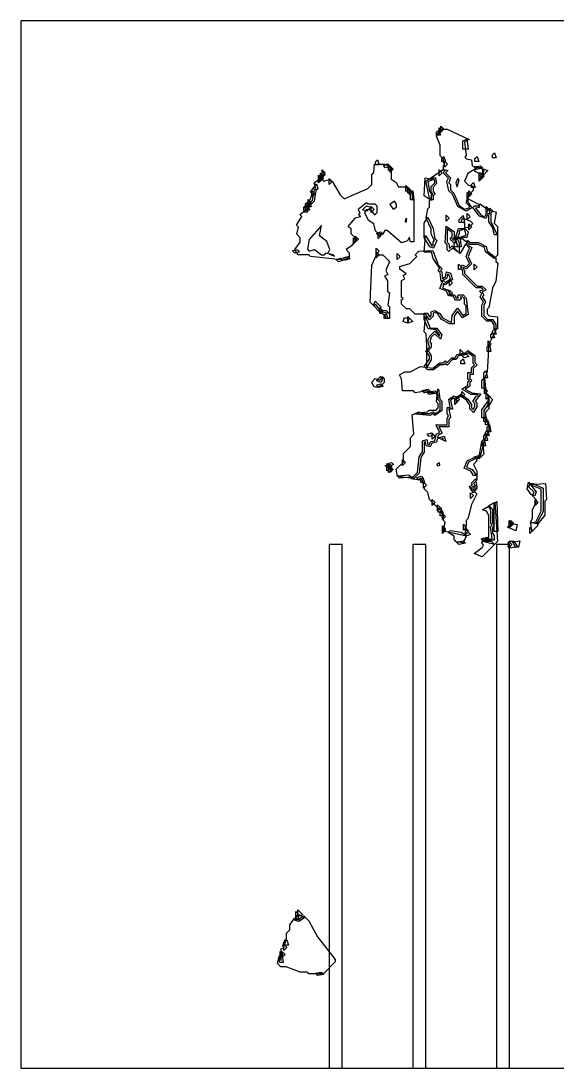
# Model space of a CAD drawing. Header units: millimetres. Extents: x 0 to 289, y 0 to 289.
# Drawn here: x 0 to 147.9, y 0 to 289.1 of the extents above; entities that cross this region are included whole.
import ezdxf

# ---------------------------------------------------------------- set-up
doc = ezdxf.new("R2010")
doc.units = ezdxf.units.MM
for name, color, linetype in [('CUT_OUTLINE', 5, 'Continuous'), ('CUT_SLOT', 1, 'Continuous'), ('ENG_D', 3, 'Continuous'), ('ENG_K', 2, 'Continuous'), ('ENG_L', 4, 'Continuous')]:
    doc.layers.add(name, color=color, linetype=linetype)

msp = doc.modelspace()

# ---------------------------------------------------------------- linework, layer by layer
at = {"layer": 'CUT_OUTLINE'}
msp.add_lwpolyline([(0, 0), (289.14, 0), (289.14, 289.14), (0, 289.14), (0, 0)], close=True, dxfattribs=at)
at = {"layer": 'CUT_SLOT'}
for points in [[(85.05, 0), (88.62, 0), (88.62, 144.57), (85.05, 144.57), (85.05, 0)], [(108.15, 0), (111.71, 0), (111.71, 144.57), (108.15, 144.57), (108.15, 0)], [(108.15, 0), (111.71, 0), (111.71, 144.57), (108.15, 144.57), (108.15, 0)], [(131.24, 0), (134.8, 0), (134.8, 144.57), (131.24, 144.57), (131.24, 0)], [(131.24, 0), (134.8, 0), (134.8, 144.57), (131.24, 144.57), (131.24, 0)]]:
    msp.add_lwpolyline(points, close=True, dxfattribs=at)
at = {"layer": 'ENG_D'}
for points in [[(115.28, 258.98), (115.75, 257.57), (114.69, 257.57), (114.69, 258.4), (115.28, 258.98)], [(115.41, 257.95), (115.41, 259.6), (116.24, 258.78), (115.41, 257.95)], [(116.72, 259.26), (115.9, 258.44), (115.9, 260.08), (116.72, 259.26)], [(123.09, 256.45), (123.39, 253.72), (121.92, 253.72), (121.92, 256.06), (123.09, 256.45)], [(116.72, 251.75), (117.19, 250.34), (116.14, 250.34), (116.14, 251.17), (116.72, 251.75)], [(98.88, 249.38), (97.82, 249.38), (97.82, 250.2), (98.41, 250.79), (98.88, 249.38)], [(100.03, 249.24), (101.26, 249.66), (101.88, 249.03), (100.65, 248.62), (100.03, 249.24)], [(101.44, 249.48), (102.26, 248.66), (101.44, 247.83), (101.44, 249.48)], [(102.74, 248.18), (101.92, 247.35), (101.92, 249), (102.74, 248.18)], [(116.86, 250.44), (117.68, 249.62), (116.86, 248.8), (116.86, 250.44)], [(126.82, 249.16), (127.47, 248.51), (125.7, 248.16), (125.04, 248.81), (126.82, 249.16)], [(82.16, 246.11), (82.99, 245.28), (82.16, 244.46), (82.16, 246.11)], [(82.64, 244.94), (82.64, 246.59), (83.47, 245.77), (82.64, 244.94)], [(83.13, 247.55), (83.95, 246.73), (83.13, 245.91), (83.13, 247.55)], [(112.74, 199.1), (112.27, 200.98), (112.81, 202.06), (114.21, 203.46), (115.55, 202.12), (115.63, 202.36), (114.56, 203.85), (112.35, 204.1), (111.32, 206.69), (111.32, 208.42), (112.18, 208.42), (112.81, 207.36), (113.25, 207.8), (113.25, 208.83), (114.24, 209.16), (115.59, 208.35), (116.31, 207.16), (118.83, 205.9), (119.04, 207.79), (120.47, 209.79), (121.98, 207.77), (122.88, 208.31), (122.88, 210.49), (122.4, 210.97), (122.4, 212.42), (121.84, 212.98), (121.2, 212.85), (121.54, 212.52), (121.06, 212.03), (119.84, 212.03), (119.35, 213.03), (117.82, 213.33), (117.93, 213.45), (117.41, 214.5), (115.58, 215.28), (116.54, 217.52), (117.13, 216.93), (118.5, 217.91), (118.11, 219.07), (117.76, 219.19), (117.56, 218.15), (115.94, 217.18), (115.67, 219.63), (115.07, 220.23), (115.59, 220.74), (113.74, 223.5), (113.3, 225.29), (111.3, 225.29), (111.61, 229.92), (113.35, 227.02), (113.73, 227.15), (113.73, 228.04), (114.16, 228.47), (113.25, 230.29), (113.25, 231.73), (111.79, 234.65), (112.3, 237.21), (112.76, 237.67), (112.76, 239.56), (113.67, 241.38), (113.25, 241.81), (113.25, 243.46), (114.21, 244.42), (114.21, 245.14), (113.01, 245.73), (116.58, 248.2), (117.79, 247.8), (117.2, 247.21), (118.58, 245.83), (118.1, 244.39), (118.55, 243.94), (118.55, 242.49), (119.47, 241.57), (120.91, 238.21), (122.44, 237.12), (123.66, 237.52), (123.81, 237.99), (122.85, 238.95), (123.22, 240.08), (126.5, 238.45), (126.5, 237.62), (125.48, 237.41), (126.89, 235.6), (127.72, 235.18), (128.23, 235.35), (128.51, 236.19), (129.63, 235.82), (129.63, 233.78), (131.56, 229.92), (131.56, 224.46), (130.61, 223.52), (128.21, 225.39), (127.97, 226.57), (126.2, 227.45), (123.76, 227.45), (121.18, 229.47), (122.84, 230.02), (122.4, 231.76), (122.4, 231.62), (120.96, 231.14), (120.96, 230.28), (119.57, 227.78), (118.45, 228.9), (119.03, 229.48), (119.03, 230.7), (117.61, 231.72), (117.58, 231.69), (117.58, 228.04), (118.05, 227.57), (118.23, 226.28), (119.03, 227.07), (121.06, 225.04), (121.3, 225.04), (122.8, 227.54), (124.39, 226.59), (123.39, 224.09), (124.38, 222.11), (122.93, 220.66), (122.06, 221.09), (121.95, 220.77), (122.4, 220.33), (122.4, 219.36), (125.87, 215.89), (127.32, 215.89), (128.35, 214.86), (127.3, 214.34), (127.75, 213.43), (127.29, 212.97), (128.22, 211.57), (127.7, 210.53), (127.7, 207.8), (128.77, 206.73), (130.25, 206.73), (131.08, 205.35), (131.08, 203.78), (129.14, 199.92), (128.66, 192.22), (127.7, 189.82), (127.7, 188), (129.15, 185.1), (129.15, 183.52), (127.7, 181.59), (127.7, 179.81), (129.15, 177.4), (129.15, 175.82), (128.17, 174.34), (126.7, 168.98), (123.55, 167.29), (122.96, 165.9), (124.49, 165.24), (125.77, 163.44), (125.77, 162.3), (124.91, 161.43), (125.46, 160.89), (124.33, 160.32), (124.33, 160.09), (125.83, 158.59), (124.32, 155.57), (123.34, 151.67), (122.88, 151.22), (122.88, 149.77), (122.5, 149.39), (123.43, 148.46), (122.52, 146.95), (116.58, 148.24), (117.08, 150.75), (116.62, 151.22), (116.62, 152.22), (115.7, 154.06), (112.79, 156.97), (112.3, 158.9), (111.34, 159.87), (110.85, 162.28), (110.31, 162.83), (109.42, 162.39), (107.7, 162.73), (109.4, 164.44), (109.88, 168.75), (110.84, 170.18), (110.84, 173.17), (111.98, 173.56), (112.25, 172.22), (112.64, 172.09), (113.08, 172.97), (114.25, 173.21), (114.72, 175.09), (115.57, 175.52), (114.54, 177.58), (117.58, 177.58), (117.58, 179.32), (118.01, 180.18), (117.58, 180.61), (117.58, 182.4), (118.49, 182.4), (118.04, 184.68), (119.55, 185.59), (119.97, 185.17), (121.45, 186.06), (123.3, 184.74), (124.33, 183.19), (124.33, 182.26), (124.76, 181.82), (125.29, 182.7), (125.29, 183.5), (124.75, 184.05), (125.61, 185.49), (126.19, 185.68), (126.08, 186.01), (124.27, 186.01), (121.7, 187.44), (123.36, 188.55), (123.36, 189.48), (123.75, 189.87), (123.36, 190.25), (123.36, 192.03), (124.33, 192.03), (124.33, 193.34), (125.19, 194.2), (124.81, 194.59), (124.81, 196.49), (123.39, 197.5), (122.98, 197.09), (122.02, 197.09), (122.17, 196.95), (120.64, 196.64), (120.14, 195.65), (119.13, 195.65), (117.58, 194.1), (117.1, 194.59), (116.72, 194.2), (115.73, 194.2), (113.81, 192.76), (112.18, 192.76), (111.24, 193.7), (112.76, 195.73), (112.76, 196.54), (111.73, 198.09), (112.74, 199.1)], [(113.25, 239.53), (111.31, 240.82), (111.57, 245.82), (113.74, 245.38), (112.31, 244.67), (112.75, 242.03), (113.25, 241.53), (113.25, 239.53)], [(127.91, 246.84), (126.5, 245.43), (126.5, 247.31), (127.91, 246.84)], [(127.46, 246.39), (127.46, 248.27), (128.87, 247.8), (127.46, 246.39)], [(80.94, 239.39), (79.99, 238.44), (79.47, 238.96), (80.43, 241.37), (79.92, 241.88), (81.52, 244.12), (81.96, 242.81), (81.42, 242.28), (80.94, 239.39)], [(85.88, 244.8), (85.05, 243.98), (85.05, 245.63), (85.88, 244.8)], [(106.26, 243.7), (107.08, 242.87), (106.26, 242.05), (106.26, 243.7)], [(107.56, 242.39), (106.74, 241.57), (106.74, 243.22), (107.56, 242.39)], [(124.92, 244.53), (125.39, 243.12), (124.33, 243.12), (124.33, 243.94), (124.92, 244.53)], [(107.22, 241.09), (107.22, 242.73), (108.04, 241.91), (107.22, 241.09)], [(107.46, 241.53), (108.11, 242.18), (108.46, 239.74), (107.46, 239.74), (107.46, 241.53)], [(123.95, 240.95), (123.12, 240.12), (123.12, 241.77), (123.95, 240.95)], [(123.61, 242.25), (124.43, 241.43), (123.61, 240.61), (123.61, 242.25)], [(79.61, 236.85), (78.55, 236.85), (78.55, 237.67), (79.14, 238.26), (79.61, 236.85)], [(79.03, 237.81), (79.03, 238.64), (79.62, 239.22), (80.09, 237.81), (79.03, 237.81)], [(96.58, 237.68), (95.48, 236.58), (94.25, 236.99), (95.35, 238.09), (96.58, 237.68)], [(129.25, 237.09), (128.42, 236.27), (128.42, 237.91), (129.25, 237.09)], [(129.39, 235.79), (129.39, 237.43), (130.21, 236.61), (129.39, 235.79)], [(122.4, 231.99), (123.73, 232.25), (124.71, 233.24), (124.19, 233.75), (121.98, 234.64), (121.47, 234.14), (121.63, 233.67), (122.4, 233.41), (122.4, 231.99)], [(91.8, 229.24), (92.62, 228.42), (91.8, 227.6), (91.8, 229.24)], [(92.28, 228.08), (92.28, 229.72), (93.11, 228.9), (92.28, 228.08)], [(99.96, 230.24), (98.72, 229.83), (98.1, 230.45), (99.34, 230.86), (99.96, 230.24)], [(121.16, 229.46), (121.47, 226.73), (120.53, 226.73), (119.94, 229.06), (121.16, 229.46)], [(76.2, 226.04), (76.83, 225.42), (75.59, 225.01), (74.97, 225.63), (76.2, 226.04)], [(120.57, 226.73), (119.51, 226.73), (119.51, 227.55), (120.1, 228.14), (120.57, 226.73)], [(87.02, 223.22), (88.25, 223.63), (88.87, 223.01), (87.64, 222.6), (87.02, 223.22)], [(89.57, 223.08), (88.95, 223.7), (90.18, 224.12), (90.8, 223.49), (89.57, 223.08)], [(98.07, 225.39), (98.89, 224.56), (98.07, 223.74), (98.07, 225.39)], [(125.05, 222.01), (125.87, 221.19), (125.05, 220.37), (125.05, 222.01)], [(97.31, 210.52), (97.72, 211.76), (99.3, 210.17), (98.89, 208.94), (97.31, 210.52)], [(99.85, 209.14), (99.03, 208.32), (99.03, 209.96), (99.85, 209.14)], [(100.52, 207.78), (99.12, 208.61), (99.65, 209.14), (100.82, 209.14), (101.68, 208.28), (101.68, 206.97), (100.78, 206.97), (100.52, 207.78)], [(106.74, 207.56), (108.15, 206.15), (106.74, 205.68), (106.74, 207.56)], [(122.95, 197.13), (123.57, 196.51), (122.34, 196.1), (121.71, 196.72), (122.95, 197.13)], [(122.02, 195.85), (122.49, 194.44), (121.44, 194.44), (121.44, 195.27), (122.02, 195.85)], [(99.42, 189.32), (98.1, 189.76), (99.27, 190.93), (99.79, 190.41), (99.42, 189.32)], [(98.1, 188.53), (99.34, 188.94), (99.96, 188.32), (98.72, 187.9), (98.1, 188.53)], [(115.17, 183.5), (114.68, 184), (115.06, 187.46), (115.24, 187.46), (115.64, 184.68), (116.14, 184.18), (116.14, 181.55), (114.18, 180.15), (113.68, 180.66), (112.81, 180.22), (108.91, 180.58), (108.91, 180.82), (112.17, 181.18), (112.66, 181.67), (114.59, 181.67), (115.17, 182.26), (115.17, 183.5)], [(112.36, 187.48), (113.01, 186.83), (111.24, 186.47), (110.59, 187.12), (112.36, 187.48)], [(114.96, 186.32), (112.68, 186), (112.01, 186.66), (114.29, 186.99), (114.96, 186.32)], [(121.68, 185.19), (121.68, 186.83), (122.5, 186.01), (121.68, 185.19)], [(112.7, 174.41), (112.08, 175.03), (113.31, 175.44), (113.93, 174.82), (112.7, 174.41)], [(114.31, 174.45), (113.49, 173.62), (113.49, 175.27), (114.31, 174.45)], [(116.31, 173.89), (116.51, 173.69), (116.55, 173.81), (116.31, 173.89)], [(105.29, 168.04), (106.12, 167.22), (105.29, 166.39), (105.29, 168.04)], [(100.96, 166.59), (101.78, 165.77), (100.96, 164.95), (100.96, 166.59)], [(101.61, 166.22), (100.99, 166.84), (102.23, 167.25), (102.85, 166.63), (101.61, 166.22)], [(102.26, 165.29), (101.44, 164.47), (101.44, 166.11), (102.26, 165.29)], [(114.85, 166.29), (115.61, 166.44), (115.49, 167.08), (114.74, 166.63), (114.85, 166.29)], [(104.48, 162.87), (103.8, 163.56), (107.07, 163.85), (107.76, 163.17), (104.48, 162.87)], [(125.05, 160.81), (125.87, 159.99), (125.05, 159.17), (125.05, 160.81)], [(141.25, 161.43), (144.09, 160.14), (144.09, 153.66), (142.29, 150.32), (140.6, 150.66), (141.2, 151.85), (141.2, 154.26), (142.16, 156.19), (142.16, 157), (141.14, 158.01), (141.62, 158.98), (140.2, 160.41), (140.54, 161.43), (141.25, 161.43)], [(130.81, 156.3), (131.56, 145.44), (130.66, 144.54), (127.48, 145.41), (128.67, 146.6), (129.23, 146.03), (130.08, 146.21), (129.61, 149.47), (130.01, 149.87), (129.63, 150.25), (129.63, 154.15), (129.07, 155.26), (130.81, 156.3)], [(134.69, 149.05), (134.69, 150.69), (135.51, 149.87), (134.69, 149.05)], [(135.99, 150.35), (135.17, 149.53), (135.17, 151.17), (135.99, 150.35)], [(122.65, 144.9), (120.88, 144.55), (120.23, 145.2), (122, 145.55), (122.65, 144.9)], [(134.35, 144.09), (134.83, 144.57), (134.35, 145.05), (134.83, 145.53), (136.03, 145.53), (137.01, 143.9), (134.85, 143.59), (134.35, 144.09)], [(78.29, 41.44), (76.65, 40.46), (75.54, 40.83), (76.54, 42.5), (78.29, 41.44)], [(73.35, 35.38), (73.82, 33.97), (72.77, 33.97), (72.77, 34.8), (73.35, 35.38)], [(72.04, 30.5), (72.04, 32.15), (72.87, 31.32), (72.04, 30.5)], [(73.35, 33.25), (72.53, 32.43), (72.53, 34.07), (73.35, 33.25)], [(72.32, 29.15), (71.32, 29.15), (71.32, 30.94), (71.97, 31.59), (72.32, 29.15)], [(81.84, 25.52), (81.19, 26.17), (82.97, 26.52), (83.62, 25.87), (81.84, 25.52)]]:
    msp.add_lwpolyline(points, close=True, dxfattribs=at)
at = {"layer": 'ENG_K'}
for points in [[(125.29, 250.34), (125.29, 251.17), (125.88, 251.75), (126.35, 250.34), (125.29, 250.34)], [(130.11, 251.31), (130.11, 252.13), (130.7, 252.72), (131.17, 251.31), (130.11, 251.31)], [(82.64, 245.43), (82.64, 247.07), (83.47, 246.25), (82.64, 245.43)], [(115.41, 248.03), (116.24, 247.21), (115.41, 246.39), (115.41, 248.03)], [(126.5, 244.94), (126.5, 246.59), (127.32, 245.77), (126.5, 244.94)], [(127.8, 246.25), (126.98, 245.43), (126.98, 247.07), (127.8, 246.25)], [(80.24, 240.61), (80.24, 242.25), (81.06, 241.43), (80.24, 240.61)], [(79.08, 236.37), (78.07, 236.37), (78.07, 237.67), (78.7, 238.3), (79.08, 236.37)], [(79.61, 237.81), (78.55, 237.81), (78.55, 238.64), (79.14, 239.22), (79.61, 237.81)], [(79.27, 239.84), (80.09, 239.02), (79.27, 238.2), (79.27, 239.84)], [(124.43, 232.27), (123.61, 231.45), (123.61, 233.1), (124.43, 232.27)], [(99.37, 229.86), (98.55, 229.04), (98.55, 230.69), (99.37, 229.86)], [(127.12, 215.41), (125.67, 215.41), (121.92, 219.16), (121.92, 220.13), (121.4, 220.64), (121.78, 221.77), (122.84, 221.24), (123.79, 222.2), (122.86, 224.07), (123.81, 226.43), (122.85, 227.39), (123.26, 228.62), (123.95, 227.94), (126.31, 227.94), (128.4, 226.89), (128.64, 225.66), (131.08, 223.71), (131.08, 222.74), (131.57, 222.24), (131.07, 217.27), (130.1, 215.33), (129.13, 209.99), (128.67, 209.52), (128.67, 208.28), (129.26, 207.69), (131.56, 207.43), (131.56, 204.08), (130.59, 204.08), (130.59, 205.22), (129.98, 206.25), (128.57, 206.25), (127.22, 207.6), (127.22, 210.64), (127.66, 211.53), (126.7, 212.98), (127.17, 213.91), (126.57, 214.51), (127.54, 214.99), (127.12, 215.41)], [(98.07, 224.7), (98.07, 226.35), (98.89, 225.53), (98.07, 224.7)], [(103.85, 224.9), (104.67, 224.08), (103.85, 223.26), (103.85, 224.9)], [(120.71, 220.37), (120.71, 222.01), (121.54, 221.19), (120.71, 220.37)], [(100.23, 207.8), (100.82, 208.38), (101.29, 206.97), (100.23, 206.97), (100.23, 207.8)], [(107.04, 206.89), (106.65, 205.71), (105.47, 206.1), (105.86, 207.28), (107.04, 206.89)], [(111.64, 207.54), (112.93, 204.32), (114.81, 204.32), (116.16, 202.44), (115.76, 201.23), (114.21, 202.78), (113.21, 201.78), (112.8, 200.53), (113.25, 200.09), (113.25, 198.92), (112.07, 197.75), (111.8, 202.77), (111.31, 203.27), (111.64, 207.54)], [(129.63, 202.5), (130.22, 203.08), (130.69, 201.67), (129.63, 201.67), (129.63, 202.5)], [(130.11, 202.64), (130.11, 203.46), (130.7, 204.05), (131.17, 202.64), (130.11, 202.64)], [(128.67, 197.82), (128.67, 199.12), (129.3, 199.75), (129.68, 197.82), (128.67, 197.82)], [(128.91, 199.16), (128.91, 200.81), (129.73, 199.99), (128.91, 199.16)], [(112.04, 193.57), (112.04, 198.69), (113.25, 196.68), (113.25, 195.58), (112.04, 193.57)], [(127.7, 191.89), (128.33, 192.52), (128.72, 190.59), (127.7, 190.59), (127.7, 191.89)], [(127.89, 190.63), (128.21, 187.7), (127.22, 187.7), (127.22, 189.97), (127.89, 190.63)], [(127.94, 187.8), (128.77, 186.98), (127.94, 186.15), (127.94, 187.8)], [(129.25, 185.53), (128.42, 184.71), (128.42, 186.35), (129.25, 185.53)], [(128.91, 182.49), (128.91, 185.87), (130.17, 184.6), (128.91, 182.49)], [(128.18, 181.09), (128.18, 179.51), (127.22, 179.51), (127.22, 181.75), (128.79, 183.95), (129.17, 182.08), (128.18, 181.09)], [(127.7, 179.36), (128.29, 179.95), (128.76, 178.54), (127.7, 178.54), (127.7, 179.36)], [(128.77, 178.99), (129.24, 177.58), (128.18, 177.58), (128.18, 178.4), (128.77, 178.99)], [(129.68, 175.65), (128.67, 175.65), (128.67, 176.96), (129.3, 177.58), (129.68, 175.65)], [(128.24, 171.8), (127.22, 171.8), (127.22, 173.1), (127.85, 173.73), (128.24, 171.8)], [(128.72, 173.24), (127.7, 173.24), (127.7, 174.55), (128.33, 175.18), (128.72, 173.24)], [(129.24, 174.69), (128.18, 174.69), (128.18, 175.51), (128.77, 176.1), (129.24, 174.69)], [(126.38, 168.2), (127.18, 173), (127.33, 173), (127.71, 169.54), (126.38, 168.2)], [(124.86, 166.69), (125.77, 164.86), (125.77, 163.6), (124.92, 163.6), (124.16, 164.86), (122.33, 165.65), (123.18, 167.63), (125.43, 168.76), (125.81, 167.63), (124.86, 166.69)], [(126.32, 169.18), (126.94, 168.56), (125.71, 168.15), (125.09, 168.77), (126.32, 169.18)], [(111.04, 162.78), (109.81, 162.36), (109.18, 162.99), (110.42, 163.4), (111.04, 162.78)], [(110.94, 163.09), (111.41, 161.68), (110.35, 161.68), (110.35, 162.5), (110.94, 163.09)], [(111.08, 161.78), (111.9, 160.95), (111.08, 160.13), (111.08, 161.78)], [(142.66, 150.23), (142.11, 150.79), (143.6, 153.78), (143.6, 159.83), (140.39, 161.11), (144.79, 161.45), (145.06, 157), (144.57, 156.52), (144.57, 152.68), (142.66, 150.23)], [(113.49, 156.96), (114.31, 156.13), (113.49, 155.31), (113.49, 156.96)], [(130.59, 148.18), (130.59, 155.75), (131.3, 156.46), (131.57, 148.18), (130.59, 148.18)], [(141.92, 155.31), (141.92, 156.96), (142.74, 156.13), (141.92, 155.31)], [(115.75, 154.69), (114.93, 153.87), (114.93, 155.51), (115.75, 154.69)], [(115.17, 154.31), (115.76, 154.89), (116.23, 153.48), (115.17, 153.48), (115.17, 154.31)], [(116.24, 153.93), (116.71, 152.52), (115.65, 152.52), (115.65, 153.34), (116.24, 153.93)], [(117.2, 152.28), (116.38, 151.46), (116.38, 153.1), (117.2, 152.28)], [(134.69, 151.17), (135.51, 150.35), (134.69, 149.53), (134.69, 151.17)], [(142.68, 149.8), (141.02, 148.15), (140.68, 150.54), (142.32, 150.87), (142.68, 149.8)], [(116.38, 148.08), (116.38, 149.73), (117.2, 148.91), (116.38, 148.08)], [(122.64, 148.76), (124.05, 147.35), (122.64, 146.88), (122.64, 148.76)], [(140.47, 149.25), (141.29, 148.42), (140.47, 147.6), (140.47, 149.25)], [(128.25, 146.53), (128.87, 145.91), (127.64, 145.5), (127.02, 146.12), (128.25, 146.53)], [(134.69, 143.75), (134.69, 145.39), (135.51, 144.57), (134.69, 143.75)], [(76.38, 43.71), (77.79, 42.3), (76.38, 41.83), (76.38, 43.71)]]:
    msp.add_lwpolyline(points, close=True, dxfattribs=at)
at = {"layer": 'ENG_L'}
for points in [[(117, 249.62), (116.62, 250), (116.62, 250.97), (115.65, 251.93), (115.65, 254.88), (114.66, 257.36), (116.01, 259.26), (117.64, 259.26), (123.67, 256.37), (122.42, 255.75), (122.9, 251.94), (122.5, 251.55), (123, 251.05), (124.3, 250.79), (124.54, 249.1), (126.19, 248.77), (123.32, 247.05), (122.44, 244.86), (123.48, 243.82), (124.81, 243.55), (124.81, 242.29), (123.36, 240.85), (123.36, 239.09), (124.43, 237.5), (122.89, 236.57), (120.53, 237.89), (119.07, 241.29), (118.08, 242.27), (117.57, 244.84), (118.01, 245.72), (116.52, 247.21), (117, 247.69), (116.62, 248.08), (116.62, 249.24), (117, 249.62)], [(104.23, 243.36), (106.12, 243.36), (107.94, 241.53), (107.94, 240.08), (108.43, 239.6), (108.43, 228.18), (107.51, 228.18), (107.26, 229.38), (107.13, 229.38), (106.67, 228.46), (105, 227.9), (101.11, 231.31), (100.38, 231.31), (99.9, 230.35), (98.69, 230.35), (97.85, 231.19), (97.37, 233.09), (95.95, 234.04), (94.91, 236.11), (95.24, 237.09), (96.51, 237.09), (97.47, 235.65), (97.72, 235.65), (98.31, 236.23), (98.31, 237.96), (97.72, 238.54), (95.8, 238.54), (95.4, 238.94), (93.07, 237.03), (93.54, 236.08), (93.11, 235.65), (93.74, 235.02), (92.17, 234.7), (90.25, 232.35), (91.08, 231.94), (91.08, 230.45), (92.6, 228.93), (91.25, 227.04), (89.76, 225.98), (90.6, 225.14), (90.6, 223.94), (89.21, 223.11), (79.88, 224.09), (79.41, 224.56), (76.48, 224.56), (75.61, 226.02), (77.1, 228.02), (77.1, 229.28), (76.11, 230.27), (76.6, 232.2), (76.08, 232.72), (77.52, 235.13), (76.98, 235.67), (79.07, 237.24), (79.54, 238.67), (80.49, 239.62), (80.97, 242.51), (81.41, 242.94), (80.91, 244.41), (82.98, 245.89), (83.49, 244.86), (84.83, 245.3), (85.95, 244.75), (88.14, 241.1), (89.21, 240.03), (95.76, 242.84), (96.86, 243.94), (96.86, 246.83), (97.35, 247.32), (97.61, 249.62), (100.29, 249.62), (101.34, 249.1), (102.16, 248.28), (102.16, 245.41), (103.55, 244.49), (104.23, 243.36)], [(125.6, 248.66), (126.84, 248.66), (127.74, 247.76), (127.37, 246.65), (125.23, 247.56), (125.6, 248.66)], [(82.16, 246.59), (82.99, 245.77), (82.16, 244.94), (82.16, 246.59)], [(83.13, 246.39), (83.13, 248.03), (83.95, 247.21), (83.13, 246.39)], [(113.73, 243.26), (113.73, 242.01), (114.31, 241.43), (113.73, 240.85), (113.73, 239.74), (112.81, 239.74), (111.77, 244.92), (113.18, 245.77), (114.41, 245.77), (114.71, 244.24), (113.73, 243.26)], [(120.42, 243.36), (120.93, 245.21), (120.55, 245.59), (120.01, 244.32), (120.42, 243.36)], [(96.62, 236.27), (96.62, 237.91), (97.44, 237.09), (96.62, 236.27)], [(102.71, 237.17), (103.61, 237.71), (103.61, 238.47), (103.05, 239.39), (101.77, 238.48), (102.71, 237.17)], [(126.16, 238.06), (126.72, 238.61), (128.78, 237.07), (131.11, 236.29), (130.61, 233.32), (131.56, 232.37), (131.56, 230.1), (130.65, 230.1), (130.13, 232.17), (129.15, 233.65), (129.15, 235.47), (128.79, 235.59), (128.31, 234.63), (126.59, 235.2), (124.73, 237.59), (125.19, 238.06), (126.16, 238.06)], [(106.33, 233.51), (106.47, 234.52), (106.2, 234.61), (106.04, 233.8), (106.33, 233.51)], [(114.19, 229.02), (114.74, 228.47), (113.86, 226.43), (112.84, 226.77), (111.32, 229.32), (111.32, 233.3), (112.31, 234.96), (113.72, 231.86), (114.19, 229.02)], [(117.34, 233.86), (117.34, 235.51), (118.16, 234.68), (117.34, 233.86)], [(120.96, 234.3), (122.07, 235.41), (122.45, 233.48), (120.96, 233.48), (120.96, 234.3)], [(123.95, 235.16), (123.12, 234.34), (123.12, 235.99), (123.95, 235.16)], [(84.72, 224.91), (85.27, 226.02), (84.37, 228.27), (82.38, 229.76), (82.96, 232.66), (79.5, 228.79), (79.05, 226.09), (79.58, 225.56), (81, 226.04), (82.97, 224.56), (83.75, 224.56), (84.27, 225.09), (84.72, 224.91)], [(117.37, 232.48), (119.51, 230.95), (119.51, 229.28), (119.13, 228.9), (119.44, 228.58), (119.97, 229.64), (120.96, 228), (120.96, 225.06), (119.05, 226.42), (118.06, 225.43), (117.58, 225.91), (117.58, 227.35), (117.09, 227.84), (117.37, 232.48)], [(122.02, 229.38), (121.52, 228.88), (119.92, 229.2), (120.78, 231.79), (122.5, 231.79), (123.39, 230.91), (123.08, 229.38), (122.02, 229.38)], [(116.4, 215.33), (117.74, 214.89), (118.67, 213.48), (119.66, 213.48), (120.12, 212.55), (120.71, 212.66), (120.37, 213), (120.86, 213.48), (122.02, 213.48), (122.87, 212.63), (123.38, 208.05), (121.86, 207.14), (120.48, 208.98), (119.51, 207.62), (119.51, 205.53), (118.24, 205.53), (115.97, 206.79), (115.01, 208.23), (114.19, 208.64), (113.73, 208.49), (113.73, 207.6), (112.73, 206.6), (111.67, 208.18), (108.81, 208.18), (107.36, 209.62), (106.4, 209.62), (105.05, 210.97), (105.05, 212.13), (105.44, 212.52), (105.05, 212.9), (105.05, 217.48), (105.93, 217.92), (105.45, 218.89), (106.28, 219.3), (104.57, 220.59), (104.57, 221.37), (107.34, 222.13), (109.29, 224.08), (108.81, 224.56), (109.77, 225.52), (113.65, 225.78), (115.14, 221.8), (116.24, 220.71), (115.75, 220.23), (116.13, 219.85), (116.33, 217.98), (117.13, 218.45), (117.4, 219.82), (118.5, 219.45), (119.07, 217.72), (117.07, 216.3), (116.62, 216.75), (116.6, 216.74), (116.4, 215.33)], [(84.93, 224.82), (86.54, 224.18), (86.14, 224.58), (84.93, 224.82)], [(96.37, 211.46), (96.86, 221.73), (98.15, 224.56), (99.85, 224.56), (101.72, 222.69), (100.74, 220.24), (101.28, 219.15), (100.34, 218.69), (101.2, 217.41), (101.2, 214.54), (101.69, 214.05), (101.21, 210.67), (101.68, 210.21), (101.68, 208.38), (99.62, 208.68), (97.8, 210.95), (97.34, 210.49), (96.37, 211.46)], [(118.31, 216.03), (118.31, 217.68), (119.13, 216.85), (118.31, 216.03)], [(118.31, 214.78), (119.13, 213.96), (118.31, 213.14), (118.31, 214.78)], [(121.3, 185.49), (119.97, 184.49), (119.47, 184.99), (118.57, 184.45), (119.08, 181.92), (118.12, 181.92), (118.57, 179.67), (118.06, 179.16), (118.06, 177.1), (115.32, 177.1), (116.22, 175.3), (115.14, 174.76), (114.65, 172.79), (113.41, 172.55), (112.89, 171.5), (111.83, 171.85), (111.62, 172.93), (111.32, 172.83), (111.32, 170.04), (110.35, 168.58), (109.86, 164.22), (108.43, 162.78), (107.94, 163.26), (107.55, 162.87), (103.88, 163.39), (103.59, 165.37), (105.53, 167.32), (105.53, 169.73), (107.46, 171.65), (107.46, 174.06), (108.42, 175.02), (107.93, 180.38), (109.93, 181.24), (110.45, 180.71), (112.71, 180.71), (113.77, 181.24), (114.26, 180.76), (115.03, 181.15), (115.65, 181.77), (115.65, 183.98), (115.17, 184.47), (115.17, 185.87), (114.14, 186.49), (112.66, 186.49), (112.2, 186.96), (108.82, 186.48), (108.33, 186.98), (105.31, 186.98), (105.06, 190.28), (104.5, 191.4), (105.95, 192.28), (107.41, 192.28), (110.31, 193.73), (113.66, 193.25), (115.57, 194.69), (116.52, 194.69), (117.1, 195.27), (117.58, 194.79), (118.93, 196.13), (119.84, 196.13), (120.31, 197.07), (122.76, 197.56), (123.34, 198.13), (125.29, 196.74), (125.29, 194.79), (125.87, 194.2), (124.81, 193.14), (124.81, 191.55), (123.85, 191.55), (123.85, 190.45), (124.43, 189.87), (123.85, 189.28), (123.85, 188.29), (122.62, 187.48), (124.4, 186.49), (126.94, 186.2), (125.37, 184.11), (125.77, 183.7), (125.77, 182.57), (124.86, 181.04), (123.85, 182.06), (123.85, 183.05), (122.95, 184.39), (121.3, 185.49)], [(121.2, 198.4), (122.02, 197.58), (121.2, 196.75), (121.2, 198.4)], [(97.41, 188.22), (96.81, 189.43), (97.76, 190.38), (99.15, 189.92), (99.69, 191), (100.23, 190.45), (100.23, 189.28), (99.41, 188.46), (98.32, 187.92), (97.41, 188.22)], [(120.23, 185.39), (121.06, 184.57), (120.23, 183.74), (120.23, 185.39)], [(120.57, 184.08), (119.75, 183.26), (119.75, 184.91), (120.57, 184.08)], [(115.27, 174.01), (116.77, 174.51), (117.27, 173.01), (115.27, 174.01)], [(100.51, 166.36), (101.74, 166.77), (102.37, 166.15), (101.13, 165.74), (100.51, 166.36)], [(101.92, 164.47), (101.92, 166.11), (102.74, 165.29), (101.92, 164.47)], [(124.23, 161.43), (125.46, 162.67), (125.78, 160.42), (124.81, 158.8), (123.75, 160.57), (124.64, 161.02), (124.23, 161.43)], [(140.1, 161.76), (142.19, 159.07), (141.83, 158), (140.8, 158.34), (139.73, 159.94), (140.1, 161.76)], [(124.09, 158.88), (124.91, 158.06), (124.09, 157.24), (124.09, 158.88)], [(130.59, 147.08), (130.59, 145.77), (128.33, 145.77), (129.15, 146.6), (129.15, 152.69), (128.51, 153.76), (127.37, 154.14), (129.19, 155.23), (130.11, 154.31), (130.11, 150.45), (130.69, 149.87), (130.11, 149.29), (130.11, 147.56), (130.59, 147.08)], [(134.27, 149.31), (135.33, 150.37), (136.9, 150.06), (136.55, 148.33), (134.27, 149.31)], [(117.2, 148.42), (116.38, 147.6), (116.38, 149.25), (117.2, 148.42)], [(120.12, 145.3), (119.51, 145.91), (119.51, 146.85), (117.93, 147.9), (118.46, 148.44), (121.52, 147.93), (122.95, 147.08), (122.07, 145.03), (120.12, 145.3)], [(122.16, 148.56), (122.16, 150.21), (122.98, 149.39), (122.16, 148.56)], [(129.73, 145.53), (130.69, 144.57), (127.28, 141.15), (125.06, 142.1), (127.27, 143.76), (127.65, 144.52), (127.19, 144.99), (127.6, 146.22), (128.28, 145.53), (129.73, 145.53)], [(137.3, 143.85), (136.47, 143.85), (135.78, 145.22), (137.65, 145.6), (137.3, 143.85)], [(71.8, 29.69), (71.8, 30.94), (72.18, 31.32), (71.8, 31.71), (71.8, 32.92), (72.6, 33.32), (72.25, 33.67), (72.66, 34.9), (73.09, 34.47), (72.71, 35.23), (73.25, 35.76), (73.25, 37.21), (74.21, 38.17), (74.21, 39.59), (75.58, 41.51), (76.6, 41), (78.1, 41.99), (79.47, 40.63), (81.88, 36.27), (86.74, 29.96), (86.74, 29.3), (83.47, 26.02), (79.41, 26.02), (78.93, 26.5), (77.06, 26.5), (73.2, 27.95), (71.7, 27.95), (70.82, 28.83), (71.22, 30.85), (71.8, 29.69)], [(75.9, 41.58), (75.9, 43.23), (76.72, 42.41), (75.9, 41.58)], [(75.9, 42.27), (76.72, 41.44), (75.9, 40.62), (75.9, 42.27)], [(72.38, 31.32), (71.56, 30.5), (71.56, 32.15), (72.38, 31.32)]]:
    msp.add_lwpolyline(points, close=True, dxfattribs=at)

doc.saveas('drawing.dxf')
